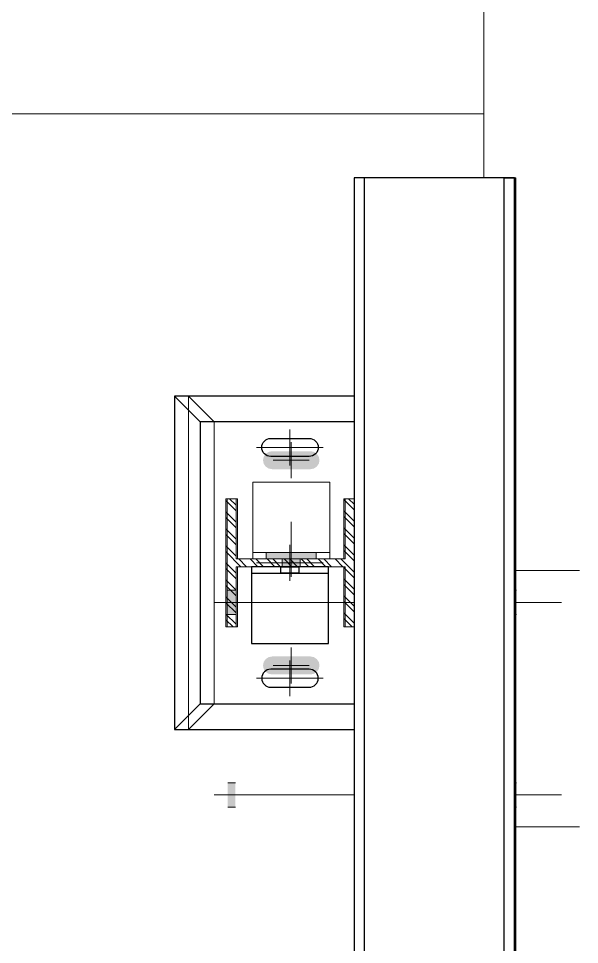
# Model space of a CAD drawing. Header units: millimetres. Extents: x -220592 to 404889, y -217665 to 38245.
# Drawn here: x 36212 to 36649, y -39863 to -39141 of the extents above; entities that cross this region are included whole.
import ezdxf

# ---------------------------------------------------------------- set-up
doc = ezdxf.new("R2010")
doc.units = ezdxf.units.MM
doc.set_wipeout_variables(frame=1)
doc.linetypes.add('XKITLINE00', pattern=[0])
doc.linetypes.add('XKITLINE02', pattern=[4, 2, -2])
for name, color, linetype in [('000 - 0_HIDE_OBJ_FRAMING_DEF_SUB_1', 7, 'Continuous'), ('000 - STRUCTURE_STEEL_ACCESORIES_HATCH_', 7, 'Continuous'), ('000 - STRUCTURE_STEEL_ACCESORIES_HIDDEN_', 7, 'Continuous'), ('000 - STRUCTURE_STEEL_ACCESORIES_MAIN_COLOR_1', 7, 'Continuous'), ('000 - STRUCTURE_STEEL_FRAMING_CUT_COLOR_4', 7, 'Continuous'), ('000 - STRUCTURE_STEEL_FRAMING_DEF_SUB', 7, 'Continuous'), ('000 - STRUCTURE_STEEL_FRAMING_HIDDEN_', 7, 'Continuous'), ('000 - STRUCTURE_STEEL_FRAMING_SUB_COLOR_1', 7, 'Continuous'), ('000 - STRUCTURE_STEEL_FRAMING_SUB_COLOR_2', 7, 'Continuous'), ('000 - STRUCTURE_STEEL_FRAMING_WIPEOUT_', 7, 'Continuous')]:
    doc.layers.add(name, color=color, linetype=linetype)

# ---------------------------------------------------------------- blocks, each defined once
blk = doc.blocks.new('*A13471')
at = {"layer": '000 - 0_HIDE_OBJ_FRAMING_DEF_SUB_1', "color": 7, "linetype": 'XKITLINE00', "lineweight": 0}
blk.add_line((-83.063318, 122.190805), (-83.063318, 122.690337), dxfattribs=at)
blk = doc.blocks.new('*A13472')
at = {"layer": '000 - 0_HIDE_OBJ_FRAMING_DEF_SUB_1', "color": 7, "linetype": 'XKITLINE00', "lineweight": 0}
blk.add_line((-83.063349, 122.190805), (-83.063349, 122.690337), dxfattribs=at)
blk = doc.blocks.new('*A13598')
at = {"layer": '000 - 0_HIDE_OBJ_FRAMING_DEF_SUB_1', "color": 7, "linetype": 'XKITLINE00', "lineweight": 0}
for p, q in [((-82.813213, 122.190805), (-84.063213, 122.190805)), ((-84.063213, 122.190805), (-84.063213, 119.690805)), ((-83.983213, 94.940805), (-83.983213, 122.190805)), ((-82.893213, 94.940805), (-82.893213, 122.190805)), ((-82.813213, 94.940805), (-82.813213, 122.190805)), ((-84.063213, 98.690805), (-84.063213, 118.690805))]:
    blk.add_line(p, q, dxfattribs=at)
blk = doc.blocks.new('*A14463')
at = {"layer": '000 - 0_HIDE_OBJ_FRAMING_DEF_SUB_1', "color": 7, "linetype": 'XKITLINE00', "lineweight": 0}
for p, q in [((-87.063349, 124.690337), (-83.063349, 124.690337)), ((-87.063349, 122.690337), (-87.063349, 124.690337)), ((-83.063349, 124.690337), (-83.063349, 122.690337)), ((-83.063349, 122.690337), (-87.063349, 122.690337))]:
    blk.add_line(p, q, dxfattribs=at)
blk = doc.blocks.new('*A14481')
at = {"layer": '000 - 0_HIDE_OBJ_FRAMING_DEF_SUB_1'}
for points in [[(-85.0576, 118.9771), (-84.9976, 118.9771), (-84.9976, 118.7871), (-85.0576, 118.7871)], [(-85.0576, 118.9771), (-84.9976, 118.9771), (-84.9976, 118.7871), (-85.0576, 118.7871)], [(-83.0576, 118.9771), (-82.8076, 118.9771), (-82.8076, 118.7871), (-83.0576, 118.7871)], [(-83.0576, 118.9771), (-82.8076, 118.9771), (-82.8076, 118.7871), (-83.0576, 118.7871)], [(-85.0576, 117.4771), (-84.9976, 117.4771), (-84.9976, 117.2871), (-85.0576, 117.2871)], [(-85.0576, 117.4771), (-84.9976, 117.4771), (-84.9976, 117.2871), (-85.0576, 117.2871)], [(-83.0576, 117.4771), (-82.8076, 117.4771), (-82.8076, 117.2871), (-83.0576, 117.2871)], [(-83.0576, 117.4771), (-82.8076, 117.4771), (-82.8076, 117.2871), (-83.0576, 117.2871)]]:
    blk.add_hatch(color=7, dxfattribs=at).paths.add_polyline_path(points, flags=17)
at = {"layer": '000 - 0_HIDE_OBJ_FRAMING_DEF_SUB_1', "color": 7, "linetype": 'XKITLINE00', "lineweight": 0}
for p, q in [((-85.0576, 118.9771), (-84.9976, 118.9771)), ((-85.0576, 118.9771), (-84.9976, 118.9771)), ((-83.0576, 118.9771), (-82.8076, 118.9771)), ((-83.0576, 118.9771), (-82.8076, 118.9771)), ((-85.1632, 118.8821), (-82.4576, 118.8821)), ((-85.1632, 118.8821), (-82.4576, 118.8821)), ((-85.0576, 118.7871), (-84.9976, 118.7871)), ((-85.0576, 118.7871), (-84.9976, 118.7871)), ((-83.0576, 118.7871), (-82.8076, 118.7871)), ((-83.0576, 118.7871), (-82.8076, 118.7871)), ((-85.0576, 117.4771), (-84.9976, 117.4771)), ((-85.0576, 117.4771), (-84.9976, 117.4771)), ((-83.0576, 117.4771), (-82.8076, 117.4771)), ((-83.0576, 117.4771), (-82.8076, 117.4771)), ((-85.1632, 117.3821), (-82.4576, 117.3821)), ((-85.1632, 117.3821), (-82.4576, 117.3821)), ((-85.0576, 117.2871), (-84.9976, 117.2871)), ((-85.0576, 117.2871), (-84.9976, 117.2871)), ((-83.0576, 117.2871), (-82.8076, 117.2871)), ((-83.0576, 117.2871), (-82.8076, 117.2871))]:
    blk.add_line(p, q, dxfattribs=at)
blk = doc.blocks.new('*A14487')
at = {"layer": '000 - 0_HIDE_OBJ_FRAMING_DEF_SUB_1', "color": 7, "linetype": 'XKITLINE00', "lineweight": 0}
for p, q in [((-85.163213, 120.290805), (-85.163213, 118.090805)), ((-85.163213, 120.290805), (-84.063213, 120.290805)), ((-85.163213, 118.090805), (-84.063213, 118.090805))]:
    blk.add_line(p, q, dxfattribs=at)
blk = doc.blocks.new('*A14488')
at = {"layer": '000 - 0_HIDE_OBJ_FRAMING_DEF_SUB_1', "color": 7, "linetype": 'XKITLINE00', "lineweight": 0}
for p, q in [((-85.363213, 120.490805), (-85.163213, 120.290805)), ((-85.363213, 117.890805), (-85.363213, 120.490805)), ((-85.363213, 120.490805), (-84.063213, 120.490805)), ((-85.163213, 118.090805), (-85.363213, 117.890805)), ((-85.363213, 117.890805), (-84.063213, 117.890805))]:
    blk.add_line(p, q, dxfattribs=at)
blk = doc.blocks.new('*A14489')
at = {"layer": '000 - 0_HIDE_OBJ_FRAMING_DEF_SUB_1', "color": 7, "linetype": 'XKITLINE00', "lineweight": 0}
for p, q in [((-84.863213, 119.820805), (-84.863213, 119.220805)), ((-84.263213, 119.820805), (-84.863213, 119.820805)), ((-84.263213, 119.220805), (-84.263213, 119.820805)), ((-84.863213, 119.270805), (-84.263213, 119.270805))]:
    blk.add_line(p, q, dxfattribs=at)
blk = doc.blocks.new('*A14490')
at = {"layer": '000 - 0_HIDE_OBJ_FRAMING_DEF_SUB_1'}
for points in [[(-84.7582, 119.2208), (-84.7582, 119.2708), (-84.3682, 119.2708), (-84.3682, 119.2208)], [(-84.6332, 119.1608), (-84.6332, 119.2208), (-84.4932, 119.2208), (-84.4932, 119.1608)]]:
    blk.add_hatch(color=7, dxfattribs=at).paths.add_polyline_path(points, flags=17)
at = {"layer": '000 - 0_HIDE_OBJ_FRAMING_DEF_SUB_1', "color": 7, "linetype": 'XKITLINE00', "lineweight": 0}
for p, q in [((-84.5632, 119.0816), (-84.5632, 119.5108)), ((-84.7582, 119.2208), (-84.7582, 119.2708)), ((-84.3682, 119.2208), (-84.3682, 119.2708)), ((-84.6332, 119.1608), (-84.6332, 119.2208)), ((-84.4932, 119.1608), (-84.4932, 119.2208))]:
    blk.add_line(p, q, dxfattribs=at)
blk = doc.blocks.new('*A14491')
at = {"layer": '000 - 0_HIDE_OBJ_FRAMING_DEF_SUB_1'}
for points in [[(-83.4564, 119.5605), (-83.4496, 119.5595), (-83.4429, 119.5578), (-83.4364, 119.5555), (-83.4302, 119.5525), (-83.4243, 119.549), (-83.4188, 119.5449), (-83.4137, 119.5403), (-83.4091, 119.5352), (-83.405, 119.5297), (-83.4015, 119.5238), (-83.3985, 119.5176), (-83.3962, 119.5111), (-83.3946, 119.5045), (-83.3936, 119.4977), (-83.3932, 119.4908), (-83.3936, 119.4839), (-83.3946, 119.4771), (-83.3962, 119.4705), (-83.3985, 119.464), (-83.4015, 119.4578), (-83.405, 119.4519), (-83.4091, 119.4464), (-83.4137, 119.4413), (-83.4188, 119.4367), (-83.4243, 119.4326), (-83.4302, 119.4291), (-83.4364, 119.4261), (-83.4429, 119.4238), (-83.4496, 119.4221), (-83.4564, 119.4211), (-83.4632, 119.4208), (-83.4701, 119.4211), (-83.4769, 119.4221), (-83.4835, 119.4238), (-83.49, 119.4261), (-83.4962, 119.4291), (-83.5021, 119.4326), (-83.5076, 119.4367), (-83.5127, 119.4413), (-83.5173, 119.4464), (-83.5214, 119.4519), (-83.5249, 119.4578), (-83.5279, 119.464), (-83.5302, 119.4705), (-83.5319, 119.4771), (-83.5329, 119.4839), (-83.5332, 119.4908), (-83.5329, 119.4977), (-83.5319, 119.5045), (-83.5302, 119.5111), (-83.5279, 119.5176), (-83.5249, 119.5238), (-83.5214, 119.5297), (-83.5173, 119.5352), (-83.5127, 119.5403), (-83.5076, 119.5449), (-83.5021, 119.549), (-83.4962, 119.5525), (-83.49, 119.5555), (-83.4835, 119.5578), (-83.4769, 119.5595), (-83.4701, 119.5605), (-83.4632, 119.5608)], [(-83.4564, 118.9605), (-83.4496, 118.9595), (-83.4429, 118.9578), (-83.4364, 118.9555), (-83.4302, 118.9525), (-83.4243, 118.949), (-83.4188, 118.9449), (-83.4137, 118.9403), (-83.4091, 118.9352), (-83.405, 118.9297), (-83.4015, 118.9238), (-83.3985, 118.9176), (-83.3962, 118.9111), (-83.3946, 118.9045), (-83.3936, 118.8977), (-83.3932, 118.8908), (-83.3936, 118.8839), (-83.3946, 118.8771), (-83.3962, 118.8705), (-83.3985, 118.864), (-83.4015, 118.8578), (-83.405, 118.8519), (-83.4091, 118.8464), (-83.4137, 118.8413), (-83.4188, 118.8367), (-83.4243, 118.8326), (-83.4302, 118.8291), (-83.4364, 118.8261), (-83.4429, 118.8238), (-83.4496, 118.8221), (-83.4564, 118.8211), (-83.4632, 118.8208), (-83.4701, 118.8211), (-83.4769, 118.8221), (-83.4835, 118.8238), (-83.49, 118.8261), (-83.4962, 118.8291), (-83.5021, 118.8326), (-83.5076, 118.8367), (-83.5127, 118.8413), (-83.5173, 118.8464), (-83.5214, 118.8519), (-83.5249, 118.8578), (-83.5279, 118.864), (-83.5302, 118.8705), (-83.5319, 118.8771), (-83.5329, 118.8839), (-83.5332, 118.8908), (-83.5329, 118.8977), (-83.5319, 118.9045), (-83.5302, 118.9111), (-83.5279, 118.9176), (-83.5249, 118.9238), (-83.5214, 118.9297), (-83.5173, 118.9352), (-83.5127, 118.9403), (-83.5076, 118.9449), (-83.5021, 118.949), (-83.4962, 118.9525), (-83.49, 118.9555), (-83.4835, 118.9578), (-83.4769, 118.9595), (-83.4701, 118.9605), (-83.4632, 118.9608)]]:
    blk.add_hatch(color=7, dxfattribs=at).paths.add_polyline_path(points, flags=17)
at = {"layer": '000 - 0_HIDE_OBJ_FRAMING_DEF_SUB_1', "color": 7, "linetype": 'XKITLINE00', "lineweight": 0}
for p, q in [((-83.4632, 119.6308), (-83.4632, 119.3508)), ((-83.6032, 119.4908), (-83.3232, 119.4908)), ((-83.4632, 119.0308), (-83.4632, 118.7508)), ((-83.6032, 118.8908), (-83.3232, 118.8908))]:
    blk.add_line(p, q, dxfattribs=at)
blk = doc.blocks.new('*A14492')
at = {"layer": '000 - 0_HIDE_OBJ_FRAMING_DEF_SUB_1'}
for points in [[(-84.3485, 120.0176), (-84.3432, 119.9908), (-84.3485, 119.964), (-84.3637, 119.9413), (-84.3864, 119.9261), (-84.4132, 119.9208), (-84.7132, 119.9208), (-84.74, 119.9261), (-84.7627, 119.9413), (-84.7779, 119.964), (-84.7832, 119.9908), (-84.7779, 120.0176), (-84.7627, 120.0403), (-84.74, 120.0555), (-84.7132, 120.0608), (-84.4132, 120.0608), (-84.3864, 120.0555), (-84.3637, 120.0403)], [(-84.3485, 118.4176), (-84.3432, 118.3908), (-84.3485, 118.364), (-84.3637, 118.3413), (-84.3864, 118.3261), (-84.4132, 118.3208), (-84.7132, 118.3208), (-84.74, 118.3261), (-84.7627, 118.3413), (-84.7779, 118.364), (-84.7832, 118.3908), (-84.7779, 118.4176), (-84.7627, 118.4403), (-84.74, 118.4555), (-84.7132, 118.4608), (-84.4132, 118.4608), (-84.3864, 118.4555), (-84.3637, 118.4403)]]:
    blk.add_hatch(color=7, dxfattribs=at).paths.add_polyline_path(points, flags=17)
at = {"layer": '000 - 0_HIDE_OBJ_FRAMING_DEF_SUB_1', "color": 7, "linetype": 'XKITLINE00', "lineweight": 0}
for p, q in [((-84.5632, 120.1308), (-84.5632, 119.8508)), ((-84.7032, 119.9908), (-84.4232, 119.9908)), ((-84.5632, 118.5308), (-84.5632, 118.2508)), ((-84.7032, 118.3908), (-84.4232, 118.3908))]:
    blk.add_line(p, q, dxfattribs=at)
blk = doc.blocks.new('*A14500')
at = {"layer": '000 - 0_HIDE_OBJ_FRAMING_DEF_SUB_1', "color": 7, "linetype": 'XKITLINE00', "lineweight": 0}
for p, q in [((-82.807633, 119.132111), (-82.318045, 119.132111)), ((-82.807633, 117.132111), (-82.318045, 117.132111))]:
    blk.add_line(p, q, dxfattribs=at)
blk = doc.blocks.new('*A14516')
at = {"layer": '000 - 0_HIDE_OBJ_FRAMING_DEF_SUB_1', "color": 7, "linetype": 'XKITLINE00', "lineweight": 0}
for p, q in [((-84.983213, 119.690805), (-85.063213, 119.690805)), ((-85.063213, 119.690805), (-85.063213, 118.690805)), ((-84.983213, 119.220805), (-84.983213, 119.690805)), ((-84.063213, 119.690805), (-84.143213, 119.690805)), ((-84.143213, 119.690805), (-84.143213, 119.220805)), ((-84.063213, 118.690805), (-84.063213, 119.690805)), ((-84.143213, 119.220805), (-84.983213, 119.220805)), ((-84.983213, 118.690805), (-84.983213, 119.160805)), ((-84.983213, 119.160805), (-84.143213, 119.160805)), ((-84.143213, 119.160805), (-84.143213, 118.690805)), ((-85.063213, 118.690805), (-84.983213, 118.690805)), ((-84.143213, 118.690805), (-84.063213, 118.690805))]:
    blk.add_line(p, q, dxfattribs=at)
blk = doc.blocks.new('W-1-PP18-ST_20260402-011103_LOWER_PL')
at = {"layer": '000 - 0_HIDE_OBJ_FRAMING_DEF_SUB_1', "color": 7, "lineweight": 0, "xscale": 100, "yscale": 100, "zscale": 100}
for name in ['*A13471', '*A13472', '*A14463', '*A13598', '*A14488', '*A14487', '*A14492', '*A14489', '*A14516', '*A14491', '*A14490', '*A14500', '*A14481']:
    blk.add_blockref(name, (17759.3349, -35779.0805), dxfattribs=at)
blk = doc.blocks.new('000_ASPG_TYP_FILES_STRUCTURE_STEEL_BK')
at = {"layer": '000 - STRUCTURE_STEEL_ACCESORIES_HIDDEN_', "color": 7}
blk.add_lwpolyline([(0, 7), (5, 7), (5, -7), (0, -7)], close=True, dxfattribs=at)
at = {"layer": '000 - STRUCTURE_STEEL_ACCESORIES_MAIN_COLOR_1', "color": 7}
for points in [[(0, -30), (60, -30), (60, 30), (0, 30)], [(0, -30), (5, -30), (5, 30), (0, 30)]]:
    blk.add_lwpolyline(points, close=True, dxfattribs=at)
blk = doc.blocks.new('000_CKST_FAMELINE_STEEL_STRUCTURE-COLUMN_TOP_VIEW')
at = {"layer": '000 - STRUCTURE_STEEL_FRAMING_DEF_SUB', "color": 7, "linetype": 'XKITLINE00', "lineweight": 0}
for p, q in [((0, 76), (0, 104)), ((26, 90), (-26, 90)), ((0, 14), (0, -14)), ((26, 0), (-26, 0)), ((0, -76), (0, -104)), ((26, -90), (-26, -90))]:
    blk.add_line(p, q, dxfattribs=at)
at = {"layer": '000 - STRUCTURE_STEEL_FRAMING_SUB_COLOR_2', "color": 7}
for p, q in [((-70, 110), (-90, 130)), ((70, 110), (90, 130)), ((-70, -110), (-90, -130)), ((70, -110), (90, -130))]:
    blk.add_line(p, q, dxfattribs=at)
for points in [[(90, 130), (-90, 130), (-90, -130), (90, -130)], [(70, 110), (-70, 110), (-70, -110), (70, -110)]]:
    blk.add_lwpolyline(points, close=True, dxfattribs=at)
for points in [[(15, 83), (-15, 83, -0.414214), (-22, 90, -0.414214), (-15, 97), (15, 97, -0.414214), (22, 90), (22, 90, -0.414214)], [(15, -83), (-15, -83, 0.414214), (-22, -90, 0.414214), (-15, -97), (15, -97, 0.414214), (22, -90), (22, -90, 0.414214)]]:
    blk.add_lwpolyline(points, format="xyb", close=True, dxfattribs=at)
at = {"color": 7, "rotation": 270}
blk.add_blockref('000_ASPG_TYP_FILES_STRUCTURE_STEEL_BK', (0, -3), dxfattribs=at)
at = {"color": 7}
blk.add_wipeout([(50, 50), (50, -50), (170, -50), (170, 50)], dxfattribs=at).dxf.layer = '000 - STRUCTURE_STEEL_FRAMING_WIPEOUT_'
at = {"layer": '000 - STRUCTURE_STEEL_ACCESORIES_HATCH_'}
h = blk.add_hatch(dxfattribs=at)
h.set_pattern_fill('ANSI32', scale=25, angle=270)
h.set_pattern_definition([(315, (1524.514, 2469.062), (6.629126, 6.629126), []), (315, (1524.514, 2464.642), (6.629126, 6.629126), [])])
h.paths.add_polyline_path([(-50, -50), (-42, -50), (-42, -3), (42, -3), (42, -50), (50, -50), (50, 50), (42, 50), (42, 3), (-42, 3), (-42, 50), (-50, 50)])
at = {"layer": '000 - STRUCTURE_STEEL_FRAMING_CUT_COLOR_4', "color": 7, "lineweight": 0}
blk.add_lwpolyline([(-50, -50), (-42, -50), (-42, -3), (42, -3), (42, -50), (50, -50), (50, 50), (42, 50), (42, 3), (-42, 3), (-42, 50), (-50, 50)], close=True, dxfattribs=at)
at = {"layer": '000 - STRUCTURE_STEEL_FRAMING_DEF_SUB', "color": 7, "linetype": 'XKITLINE00', "lineweight": 0}
for p, q in [((110, 44), (110, 16)), ((96, 30), (124, 30)), ((110, -16), (110, -44)), ((96, -30), (124, -30))]:
    blk.add_line(p, q, dxfattribs=at)
at = {"layer": '000 - STRUCTURE_STEEL_FRAMING_HIDDEN_', "color": 7, "linetype": 'XKITLINE02', "ltscale": 4}
for p, q in [((56, -50), (56, 50)), ((50, 3), (170, 3)), ((50, -3), (170, -3))]:
    blk.add_line(p, q, dxfattribs=at)
at = {"layer": '000 - STRUCTURE_STEEL_FRAMING_SUB_COLOR_2', "color": 7}
for p, q in [((50, 3), (50, -3)), ((170, 3), (170, -3))]:
    blk.add_line(p, q, dxfattribs=at)
blk.add_lwpolyline([(50, 50), (50, -50), (170, -50), (170, 50)], close=True, dxfattribs=at)
for centre in [(110, 30), (110, -30)]:
    blk.add_circle(centre, 7, dxfattribs=at)
blk = doc.blocks.new('*U22070')
at = {"color": 7}
blk.add_wipeout([(0, 0), (0, 125), (2725, 125), (2725, 0)], dxfattribs=at).dxf.layer = '000 - STRUCTURE_STEEL_FRAMING_WIPEOUT_'
at = {"layer": '000 - STRUCTURE_STEEL_FRAMING_SUB_COLOR_1', "color": 7}
for points in [[(0, 125), (0, 117), (2725, 117), (2725, 125)], [(0, 0), (0, 8), (2725, 8), (2725, 0)]]:
    blk.add_lwpolyline(points, close=True, dxfattribs=at)
at = {"layer": '000 - STRUCTURE_STEEL_FRAMING_SUB_COLOR_2', "color": 7}
blk.add_lwpolyline([(0, 0), (0, 125), (2725, 125), (2725, 0)], close=True, dxfattribs=at)
blk = doc.blocks.new('W-1-PP18-ST_20260402-014810LOPL_MAIN_ST')
at = {"color": 7}
blk.add_blockref('000_CKST_FAMELINE_STEEL_STRUCTURE-COLUMN_TOP_VIEW', (9302, -23860), dxfattribs=at)
at = {"color": 7, "xscale": -1, "rotation": 270}
blk.add_blockref('*U22070', (9352, -26285), dxfattribs=at)

msp = doc.modelspace()

# ---------------------------------------------------------------- block references
at = {"layer": 'Defpoints', "color": 7}
msp.add_blockref('W-1-PP18-ST_20260402-011103_LOWER_PL', (27121.4984, -15705.7702), dxfattribs=at)

# ---------------------------------------------------------------- next in the draw order: block references
msp.add_blockref('W-1-PP18-ST_20260402-014810LOPL_MAIN_ST', (27121.4984, -15705.7702), dxfattribs=at)

doc.saveas('drawing.dxf')
